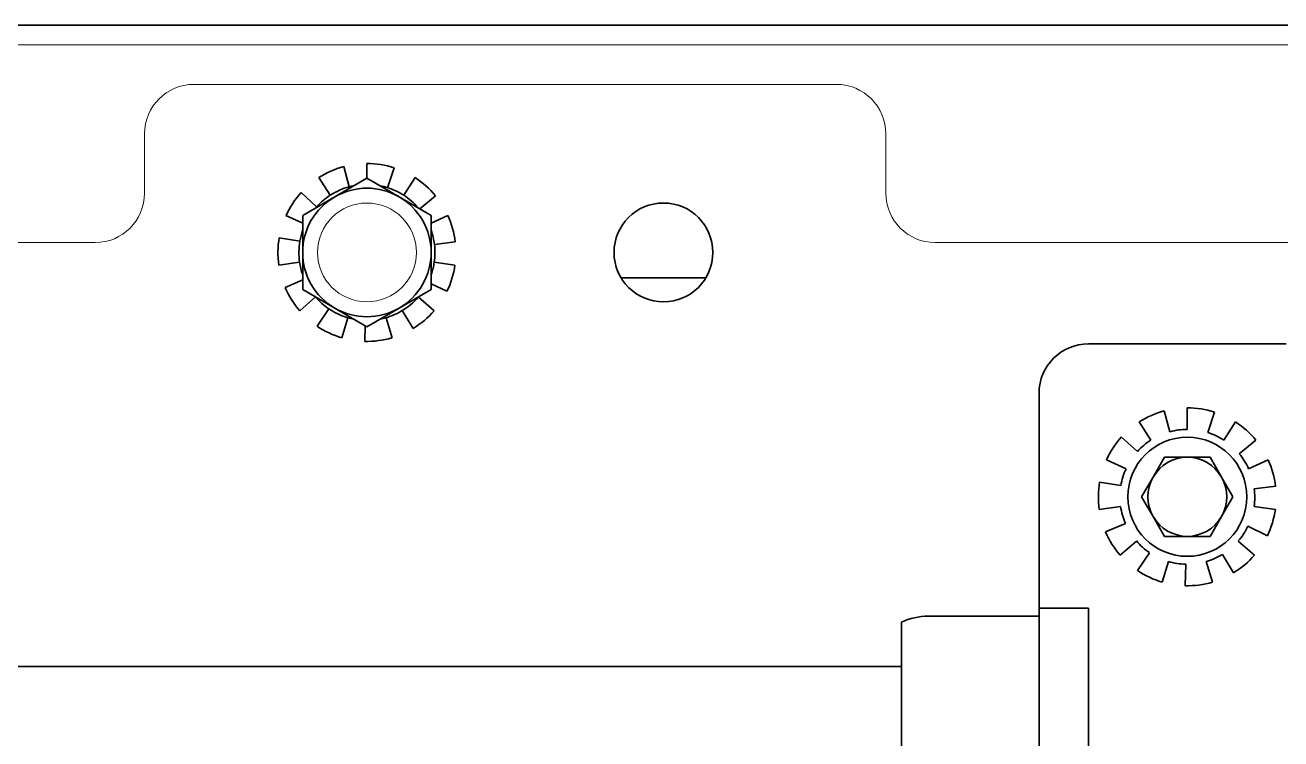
# Model space of a CAD drawing. Extents: x 39751 to 116307, y -36149 to -14965.
# Drawn here: x 54271.2 to 54398.2, y -20579.5 to -20507.3 of the extents above; entities that cross this region are included whole.
import ezdxf

# ---------------------------------------------------------------- set-up
doc = ezdxf.new("R2010")
doc.units = 0
doc.header["$LTSCALE"] = 1500
doc.layers.add('Hidden Edges(Atlas Copco)', color=7, linetype='Continuous', lineweight=13)
doc.layers.add('Visible Edges(Atlas Copco)', color=7, linetype='Continuous', lineweight=35)

# ---------------------------------------------------------------- blocks, each defined once
blk = doc.blocks.new('A$C58483152')
at = {"layer": 'Hidden Edges(Atlas Copco)'}
for p, q in [((235.6, 627), (1055.6, 627)), ((838.1, 623), (773.1, 623)), ((768.1, 618), (768.1, 612)), ((843.1, 612), (843.1, 618)), ((493.1, 607), (763.1, 607)), ((848.1, 607), (1055.6, 607))]:
    blk.add_line(p, q, dxfattribs=at)
blk.add_circle((790.6, 606), 5, dxfattribs=at)
for centre, start, end in [((773.1, 618), 90, 180), ((838.1, 618), 0, 90), ((763.1, 612), 270, 0), ((848.1, 612), 180, 270)]:
    blk.add_arc(centre, 5, start, end, dxfattribs=at)
at = {"layer": 'Visible Edges(Atlas Copco)'}
for p, q in [((1009.18, 629), (282.02, 629)), ((790.6, 613.51), (790.6, 615)), ((788.27, 614.69), (788.82, 612.64)), ((793.34, 614.57), (792.69, 612.55)), ((786.88, 611.78), (785.73, 613.57)), ((790.6, 613.51), (787.35, 611.63)), ((793.85, 611.63), (790.6, 613.51)), ((794.32, 611.78), (795.47, 613.57)), ((783.94, 612.05), (785.51, 610.62)), ((787.35, 611.63), (784.1, 609.75)), ((797.1, 609.75), (793.85, 611.63)), ((797.54, 611.73), (795.95, 610.42)), ((784.1, 608.97), (782.41, 609.74)), ((784.1, 609.75), (784.1, 606)), ((797.1, 606), (797.1, 609.75)), ((797.1, 608.97), (798.79, 609.74)), ((781.72, 607.49), (783.82, 607.14)), ((799.54, 607.07), (797.43, 606.82)), ((783.79, 605.02), (781.69, 604.72)), ((784.1, 606), (784.1, 602.25)), ((797.1, 602.25), (797.1, 606)), ((797.41, 605.02), (799.51, 604.72)), ((782.33, 602.46), (784.1, 603.22)), ((784.1, 602.25), (787.35, 600.37)), ((793.85, 600.37), (797.1, 602.25)), ((798.7, 602.07), (797.1, 602.84)), ((816.31, 603.43), (824.89, 603.43)), ((785.4, 601.5), (783.8, 600.11)), ((795.8, 601.5), (797.4, 600.11)), ((785.56, 598.55), (786.75, 600.31)), ((787.35, 600.37), (790.6, 598.49)), ((790.6, 598.49), (793.85, 600.37)), ((795.28, 598.32), (794.18, 600.13)), ((788.66, 599.4), (788.06, 597.36)), ((790.39, 597), (790.42, 598.6)), ((792.54, 599.4), (793.14, 597.36)), ((883.6, 596.76), (863.6, 596.76)), ((858.6, 571.76), (858.6, 591.76)), ((871.27, 589.97), (871.84, 587.86)), ((873.6, 588.1), (873.6, 590.28)), ((876.34, 589.85), (875.68, 587.77)), ((869.91, 587.01), (868.73, 588.85)), ((877.29, 587.01), (878.47, 588.85)), ((866.94, 587.33), (868.55, 585.86)), ((880.54, 587.01), (878.86, 585.62)), ((867.4, 584.11), (865.41, 585.02)), ((871.29, 585.28), (870.14, 583.28)), ((873.6, 585.28), (871.29, 585.28)), ((875.91, 585.28), (873.6, 585.28)), ((877.06, 583.28), (875.91, 585.28)), ((879.8, 584.11), (881.79, 585.02)), ((870.14, 583.28), (868.98, 581.28)), ((878.22, 581.28), (877.06, 583.28)), ((864.72, 582.77), (866.88, 582.41)), ((882.54, 582.35), (880.37, 582.09)), ((868.98, 581.28), (870.14, 579.28)), ((877.06, 579.28), (878.22, 581.28)), ((866.85, 580.31), (864.69, 580)), ((880.35, 580.31), (882.51, 580)), ((865.33, 577.73), (867.33, 578.59)), ((870.14, 579.28), (871.29, 577.28)), ((875.91, 577.28), (877.06, 579.28)), ((881.7, 577.35), (879.73, 578.3)), ((868.45, 576.81), (866.8, 575.38)), ((871.29, 577.28), (873.6, 577.28)), ((873.6, 577.28), (875.91, 577.28)), ((878.75, 576.81), (880.4, 575.38)), ((868.56, 573.82), (869.78, 575.63)), ((871.68, 574.73), (871.06, 572.64)), ((873.39, 572.28), (873.44, 574.46)), ((875.52, 574.73), (876.14, 572.64)), ((878.28, 573.59), (877.15, 575.45)), ((858.6, 570.03), (858.6, 571.76)), ((847.38, 569.2), (858.6, 569.2)), ((858.6, 570.03), (863.6, 570.03)), ((858.6, 570.03), (858.6, 443.88)), ((863.6, 570.03), (863.6, 443.88)), ((844.68, 568.6), (844.68, 445.3)), ((562.28, 564.1), (844.68, 564.1))]:
    blk.add_line(p, q, dxfattribs=at)
for centre, radius in [((820.6, 606), 5), ((873.6, 581.28), 6.02)]:
    blk.add_circle(centre, radius, dxfattribs=at)
for centre, radius, start, end in [((790.6, 606), 9, 72.2727, 90), ((790.6, 606), 9, 105, 122.7273), ((790.6, 606), 6.88, 105, 122.7273), ((790.6, 606), 6.5, 60, 120), ((790.6, 606), 6.88, 100.9847, 105), ((790.6, 606), 6.88, 72.2727, 79.0153), ((790.6, 606), 6.88, 57.2727, 72.2727), ((790.6, 606), 9, 39.5455, 57.2727), ((790.6, 606), 9, 137.7273, 155.4545), ((790.6, 606), 6.5, 120, 180), ((790.6, 606), 6.88, 122.7273, 137.7273), ((790.6, 606), 6.5, 0, 60), ((790.6, 606), 6.88, 40.9847, 57.2727), ((790.6, 606), 6.88, 137.7273, 139.0153), ((790.6, 606), 9, 6.8182, 24.5455), ((790.6, 606), 9, 170.4545, 188.1818), ((790.6, 606), 6.88, 160.9847, 170.4545), ((790.6, 606), 6.88, 6.8182, 19.0153), ((790.6, 606), 6.88, 170.4545, 188.1818), ((790.6, 606), 6.88, 351.8182, 6.8182), ((790.6, 606), 6.88, 188.1818, 199.0153), ((790.6, 606), 6.5, 180, 240), ((790.6, 606), 6.5, 300, 0), ((790.6, 606), 6.88, 340.9847, 351.8182), ((790.6, 606), 9, 334.0909, 351.8182), ((790.6, 606), 9, 203.1818, 220.9091), ((790.6, 606), 6.88, 220.9847, 235.9091), ((790.6, 606), 6.88, 301.3636, 319.0153), ((790.6, 606), 6.88, 235.9091, 253.6364), ((790.6, 606), 6.5, 240, 300), ((790.6, 606), 6.88, 286.3636, 301.3636), ((790.6, 606), 9, 301.3636, 319.0909), ((790.6, 606), 9, 235.9091, 253.6364), ((790.6, 606), 6.88, 253.6364, 259.0153), ((790.6, 606), 6.88, 280.9847, 286.3636), ((790.6, 606), 9, 268.6364, 286.3636), ((863.6, 591.76), 5, 90, 180), ((873.6, 581.28), 9, 105, 122.7273), ((873.6, 581.28), 9, 72.2727, 90), ((873.6, 581.28), 9, 39.5455, 57.2727), ((873.6, 581.28), 9, 137.7273, 155.4545), ((873.6, 581.28), 6.82, 122.7273, 137.7273), ((873.6, 581.28), 6.82, 90, 105), ((873.6, 581.28), 6.82, 57.2727, 72.2727), ((873.6, 581.28), 4, 90, 150), ((873.6, 581.28), 4, 30, 90), ((873.6, 581.28), 6.82, 24.5455, 39.5455), ((873.6, 581.28), 9, 6.8182, 24.5455), ((873.6, 581.28), 6.82, 155.4545, 170.4545), ((873.6, 581.28), 4, 150, 210), ((873.6, 581.28), 4, 330, 30), ((873.6, 581.28), 9, 170.4545, 188.1818), ((873.6, 581.28), 6.82, 351.8182, 6.8182), ((873.6, 581.28), 6.82, 188.1818, 203.1818), ((873.6, 581.28), 9, 334.0909, 351.8182), ((873.6, 581.28), 4, 210, 270), ((873.6, 581.28), 4, 270, 330), ((873.6, 581.28), 6.82, 319.0909, 334.0909), ((873.6, 581.28), 9, 203.1818, 220.9091), ((873.6, 581.28), 6.82, 220.9091, 235.9091), ((873.6, 581.28), 6.82, 253.6364, 268.6364), ((873.6, 581.28), 6.82, 286.3636, 301.3636), ((873.6, 581.28), 9, 301.3636, 319.0909), ((873.6, 581.28), 9, 235.9091, 253.6364), ((873.6, 581.28), 9, 268.6364, 286.3636), ((847.38, 562.8), 6.4, 90, 115.0078)]:
    blk.add_arc(centre, radius, start, end, dxfattribs=at)

msp = doc.modelspace()

# ---------------------------------------------------------------- block references
msp.add_blockref('A$C58483152', (53515.15, -21136.31))

doc.saveas('drawing.dxf')
